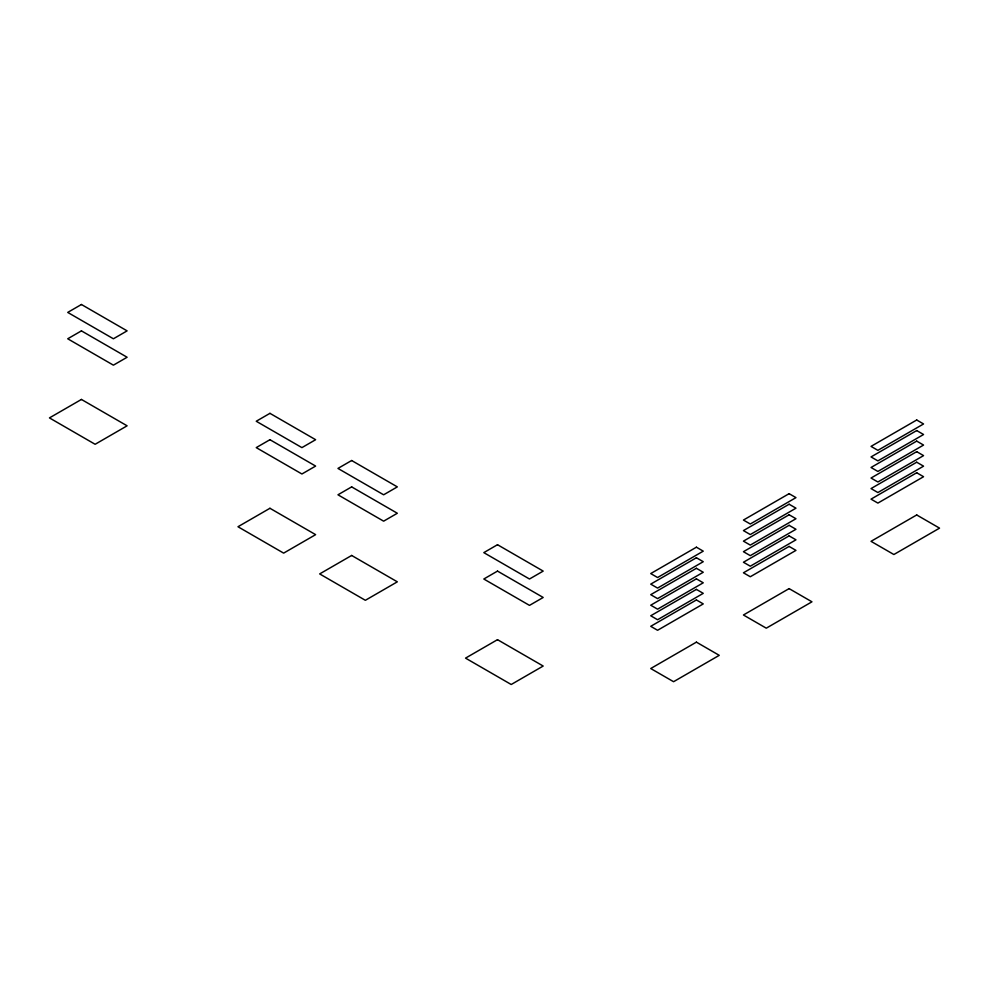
<?xml version="1.0" encoding="UTF-8"?>
<svg xmlns="http://www.w3.org/2000/svg" width="989" height="989" viewBox="0 0 989 989"><rect width="100%" height="100%" fill="white"/><g stroke="black" fill="none" stroke-linecap="round" stroke-linejoin="round"><path stroke-width="1.48" d="M81.432 304.501L67.722 312.413L113.401 338.782L127.111 330.87L81.432 304.501M81.432 330.87L67.722 338.782L113.401 365.164L127.111 357.252L81.432 330.87M81.432 399.445L49.45 417.902L95.129 444.284L127.111 425.814L81.432 399.445M269.948 413.34L256.238 421.252L301.917 447.621L315.627 439.709L269.948 413.34M269.948 439.709L256.238 447.621L301.917 473.991L315.627 466.079L269.948 439.709M351.651 460.515L337.954 468.427L383.633 494.797L397.331 486.885L351.651 460.515M269.948 508.284L237.966 526.741L283.645 553.123L315.627 534.653L269.948 508.284M351.651 486.885L337.954 494.797L383.633 521.166L397.331 513.254L351.651 486.885M351.651 555.459L319.67 573.917L365.361 600.298L397.331 581.829L351.651 555.459M497.504 544.716L483.806 552.628L529.486 579.01L543.184 571.098L497.504 544.716M497.504 571.098L483.806 579.01L529.486 605.379L543.184 597.467L497.504 571.098M497.504 639.673L465.535 658.13L511.214 684.499L543.184 666.042L497.504 639.673M696.404 547.201L650.725 573.571L657.574 577.527L703.253 551.157L696.404 547.201M789.111 493.672L743.431 520.053L750.292 524.009L795.972 497.628L789.111 493.672M916.704 420.004L871.025 446.385L877.886 450.341L923.565 423.96L916.704 420.004M696.404 557.747L650.725 584.128L657.574 588.084L703.253 561.703L696.404 557.747M789.111 504.229L743.431 530.599L750.292 534.554L795.972 508.185L789.111 504.229M916.704 430.561L871.025 456.93L877.886 460.886L923.565 434.517L916.704 430.561M696.404 568.304L650.725 594.673L657.574 598.629L703.253 572.26L696.404 568.304M789.111 514.774L743.431 541.144L750.292 545.1L795.972 518.731L789.111 514.774M916.704 441.106L871.025 467.488L877.886 471.444L923.565 445.062L916.704 441.106M696.404 578.849L650.725 605.219L657.574 609.175L703.253 582.805L696.404 578.849M789.111 525.32L743.431 551.701L750.292 555.657L795.972 529.276L789.111 525.32M916.704 451.664L871.025 478.033L877.886 481.989L923.565 455.62L916.704 451.664M696.404 589.395L650.725 615.776L657.574 619.732L703.253 593.351L696.404 589.395M789.111 535.877L743.431 562.247L750.292 566.202L795.972 539.833L789.111 535.877M916.704 462.209L871.025 488.578L877.886 492.534L923.565 466.165L916.704 462.209M696.404 599.952L650.725 626.321L657.574 630.277L703.253 603.908L696.404 599.952M789.111 546.423L743.431 572.792L750.292 576.748L795.972 550.379L789.111 546.423M916.704 472.754L871.025 499.136L877.886 503.092L923.565 476.71L916.704 472.754M696.404 642.145L650.725 668.527L673.571 681.705L719.25 655.336L696.404 642.145M789.111 588.616L743.431 614.997L766.277 628.176L811.957 601.807L789.111 588.616M916.704 514.96L871.025 541.329L893.871 554.52L939.55 528.138L916.704 514.96"/></g></svg>
